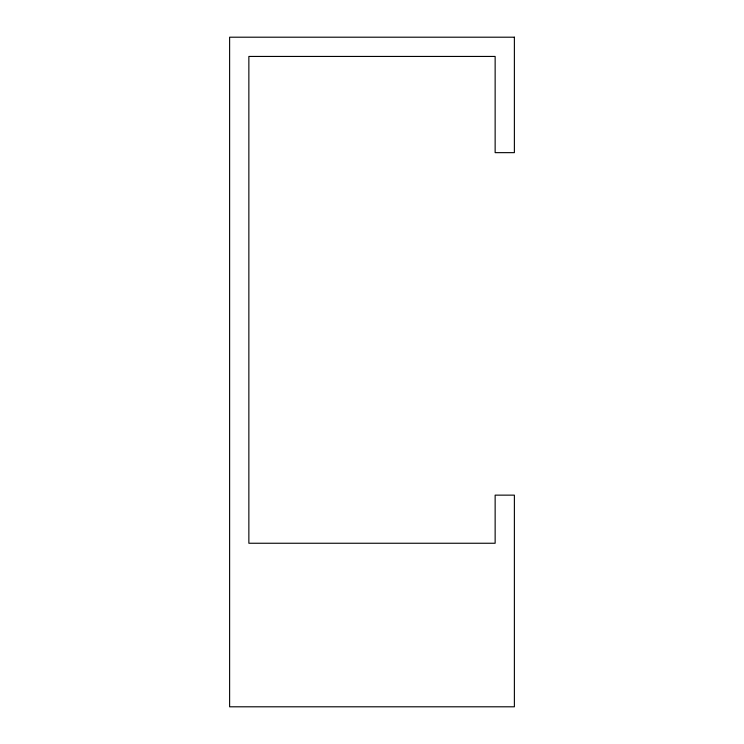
<?xml version="1.0" encoding="UTF-8"?>
<svg xmlns="http://www.w3.org/2000/svg" width="744" height="744" viewBox="0 0 744 744"><rect width="100%" height="100%" fill="white"/><g stroke="black" fill="none" stroke-linecap="round" stroke-linejoin="round"><path stroke-width="1.12" d="M514.383 37.2L229.617 37.2L229.617 706.8L514.383 706.8L514.383 495.141L495.141 495.141L495.141 543.25L248.859 543.25L248.859 56.442L495.141 56.442L495.141 152.65L514.383 152.65L514.383 37.2"/></g></svg>
